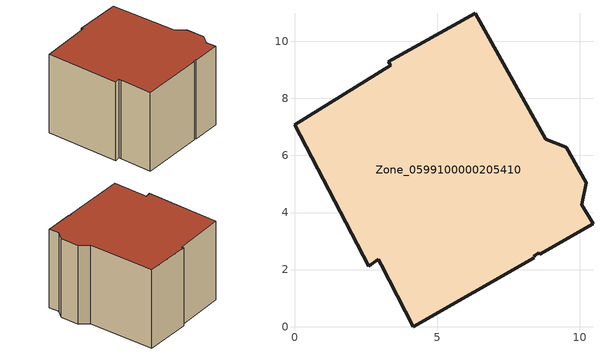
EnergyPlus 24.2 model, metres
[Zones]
Zone_0599100000205410
 floor ground (C_G): 8.38,2.47 8.4,2.42 4.16,0 3.03,2.17 2.94,2.35 2.61,2.12 0,7.08 3.37,9.17 3.29,9.28 6.33,10.98 8.8,6.57 9.52,6.28 10.23,5.04 10.07,4.27 10.46,3.6 8.6,2.53 8.57,2.58 z0
 wall outside (C_F): 3.37,9.17 0,7.08 2.61,2.12 2.94,2.35 3.03,2.17 4.16,0 8.4,2.42 8.38,2.47 8.57,2.58 8.6,2.53 10.46,3.6 10.07,4.27 10.23,5.04 9.52,6.28 8.8,6.57 6.33,10.98 3.29,9.28 3.37,9.17 z0:6.04
 roof outside (C_R): 2.61,2.12 2.94,2.35 3.03,2.17 4.16,0 8.4,2.42 8.38,2.47 8.57,2.58 8.6,2.53 10.46,3.6 10.07,4.27 10.23,5.04 9.52,6.28 8.8,6.57 6.33,10.98 3.29,9.28 3.37,9.17 0,7.08 z6.04
[BUILDING]
Pand.0599100000205410: North Axis=0; Terrain=City; Loads Convergence Tolerance Value=0.04; Temperature Convergence Tolerance Value=0.4; Solar Distribution=FullExterior; Maximum Number of Warmup Days=25; Minimum Number of Warmup Days=1
[Site:Location]
Rotterdam.The.Hague.AP_ZH_NLD Design_Conditions: Latitude=51.96; Longitude=4.45; Time Zone=1; Elevation=-4.5
[SITE:GROUNDTEMPERATURE:BUILDINGSURFACE]
18, 18, 18, 18, 18, 18, 18, 18, 18, 18, 18, 18
[MATERIAL] Thermal Absorptance=0.9; Solar Absorptance=0.7; Visible Absorptance=0.7
Name | Roughness | Thickness | Conductivity | Density | Specific Heat
G.D.1965 | MediumSmooth | 0.15 | 1 | 540 | 1210
F.D.1965 | Rough | 0.3 | 0.857143 | 1920 | 840
R.D.1965 | MediumRough | 0.2 | 0.08 | 1500 | 1000
[CONSTRUCTION]
C_G: G.D.1965
C_F: F.D.1965
C_R: R.D.1965
[ZONE]
Zone_0599100000205410: Type=1; Multiplier=1; Ceiling Height=Autocalculate; Volume=Autocalculate; Floor Area=autocalculate; Part of Total Floor Area=Yes
[ZONEINFILTRATION:DESIGNFLOWRATE]
Infil_Zone_0599100000205410: Zone or ZoneList or Space or SpaceList=Zone_0599100000205410; Schedule=AlwaysOn; Design Flow Rate Calculation Method=Flow/Area; Flow Rate per Floor Area=0.0042; Constant Term Coefficient=1; Temperature Term Coefficient=0; Velocity Term Coefficient=0; Velocity Squared Term Coefficient=0
[HVACTEMPLATE:ZONE:IDEALLOADSAIRSYSTEM]
Zone_0599100000205410: Maximum Heating Supply Air Temperature=50; Minimum Cooling Supply Air Temperature=13; Maximum Heating Supply Air Humidity Ratio=0.0156; Minimum Cooling Supply Air Humidity Ratio=0.0077; Heating Limit=NoLimit; Cooling Limit=NoLimit; Dehumidification Control Type=ConstantSensibleHeatRatio; Cooling Sensible Heat Ratio=0.7; Dehumidification Setpoint=60; Humidification Control Type=None; Humidification Setpoint=30; Outdoor Air Method=None; Outdoor Air Flow Rate per Person=0.00944; Outdoor Air Flow Rate per Zone Floor Area=0; Outdoor Air Flow Rate per Zone=0; Demand Controlled Ventilation Type=None; Outdoor Air Economizer Type=NoEconomizer; Heat Recovery Type=None; Sensible Heat Recovery Effectiveness=0.7; Latent Heat Recovery Effectiveness=0.65
[ZONECONTROL:THERMOSTAT]
ThermostatControl_Zone_0599100000205410: Zone or ZoneList=Zone_0599100000205410; Control Type Schedule=DualSetpointControlType; Control 1=Thermostat_Zone_0599100000205410; Temperature Difference Between Cutout And Setpoint=0
[THERMOSTATSETPOINT:DUALSETPOINT]
Thermostat_Zone_0599100000205410: Heating Setpoint Temperature Schedule=HeatingSetpoint_Zone_0599100000205410; Cooling Setpoint Temperature Schedule=CoolingSetpoint_Zone_0599100000205410
[SCHEDULE:COMPACT]
HeatingSetpoint_Zone_0599100000205410: Through: 12/31, For: AllDays, Until: 24:00, 21
CoolingSetpoint_Zone_0599100000205410: Through: 12/31, For: AllDays, Until: 24:00, 24
DualSetpointControlType: Through: 12/31, For: AllDays, Until: 24:00, 4
AlwaysOn: Through: 12/31, For: AllDays, Until: 24:00, 1
